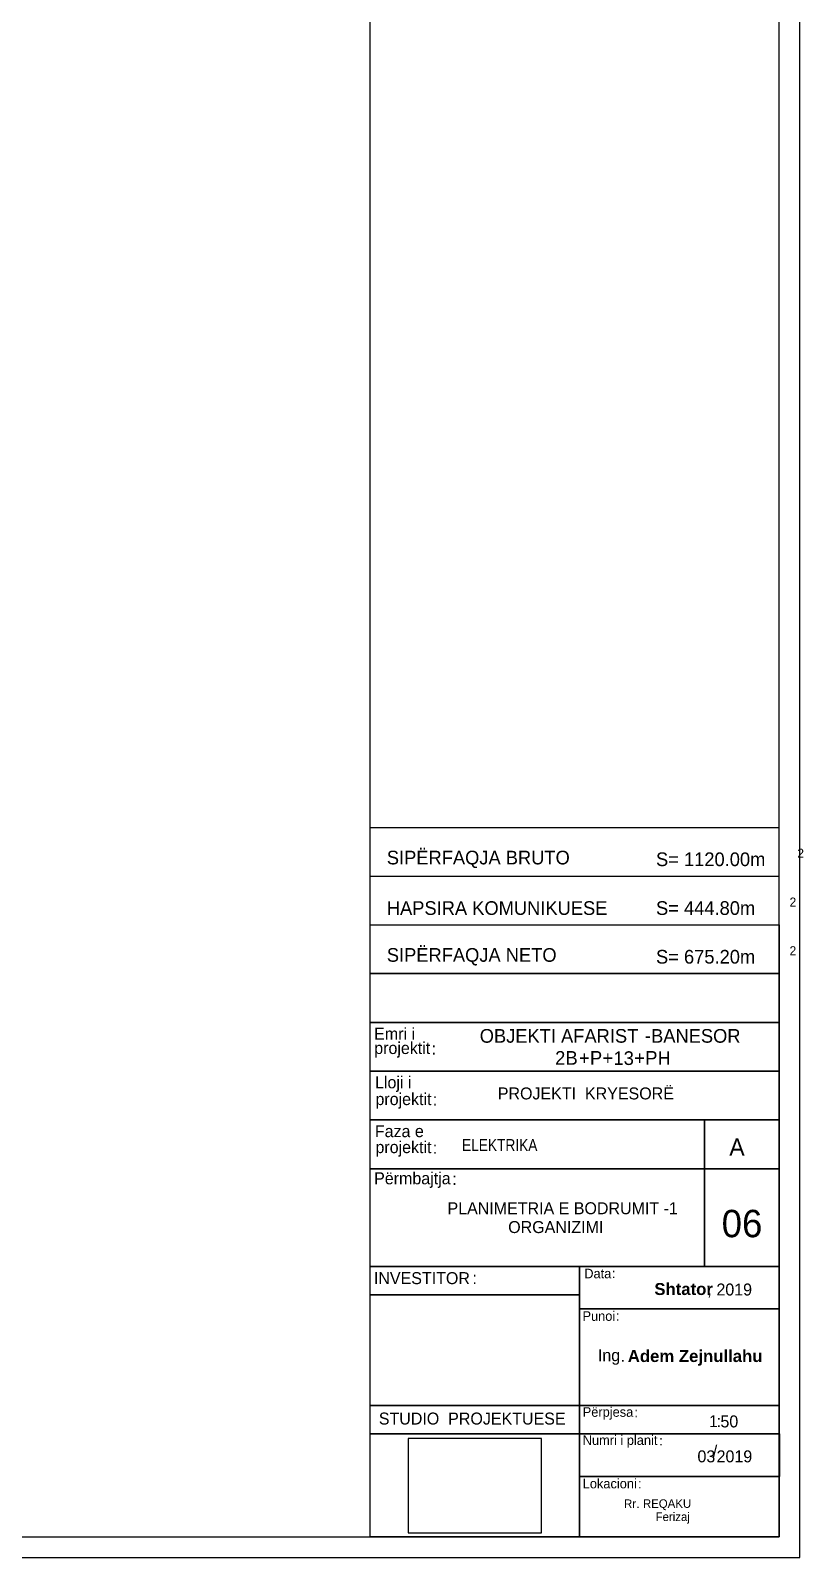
# Model space of a CAD drawing. Extents: x 613552 to 673048, y -929939 to -887889.
# Drawn here: x 663598 to 673048, y -929939 to -911280 of the extents above; entities that cross this region are included whole.
import ezdxf

# ---------------------------------------------------------------- set-up
doc = ezdxf.new("R2010")
doc.units = 0
for name, color, linetype in [('2D_DRAFTING_-_GENERAL_PEN1', 7, 'CONTINUOUS'), ('DRAWING___FIGURE_PEN_NO__1', 7, 'CONTINUOUS'), ('DRAWING___FIGURE_PEN_NO__5', 161, 'CONTINUOUS')]:
    doc.layers.add(name, color=color, linetype=linetype)
doc.styles.add('GENERATED_STYLE_2', font='arialbd.ttf')
doc.styles.add('GENERATED_STYLE_3', font='ARIALN.TTF')
doc.styles.add('GENERATED_STYLE_4', font='txt')

# ---------------------------------------------------------------- blocks, each defined once
blk = doc.blocks.new('*X95')
at = {"layer": 'DRAWING___FIGURE_PEN_NO__5', "color": 161, "linetype": 'CONTINUOUS'}
for s, height, p in [('S= 444.80m', 167.3, (671245, -922087)), ('2', 110, (672878, -921985))]:
    blk.add_text(s, height=height, dxfattribs=at).set_placement(p)
blk = doc.blocks.new('*X96')
at = {"layer": 'DRAWING___FIGURE_PEN_NO__5', "color": 161, "linetype": 'CONTINUOUS'}
for s, height, p in [('S= 1120.00m', 167.26, (671245, -921491)), ('2', 110, (672973, -921389))]:
    blk.add_text(s, height=height, dxfattribs=at).set_placement(p)
blk = doc.blocks.new('*X97')
at = {"layer": 'DRAWING___FIGURE_PEN_NO__5', "color": 161, "linetype": 'CONTINUOUS'}
for s, height, p in [('S= 675.20m', 167.3, (671245, -922682)), ('2', 110, (672878, -922580))]:
    blk.add_text(s, height=height, dxfattribs=at).set_placement(p)

msp = doc.modelspace()

# ---------------------------------------------------------------- linework, layer by layer
at = {"layer": '2D_DRAFTING_-_GENERAL_PEN1', "color": 7, "linetype": 'CONTINUOUS', "flags": 128}
for points in [[(613552, -929939), (673002, -929939), (673002, -887889), (613552, -887889)], [(672752, -888139), (614552, -888139), (614552, -929689), (672752, -929689)]]:
    msp.add_lwpolyline(points, close=True, dxfattribs=at)
at = {"layer": 'DRAWING___FIGURE_PEN_NO__1', "color": 7, "linetype": 'CONTINUOUS'}
for points in [[(667752, -922210), (667752, -888139)], [(667752, -921020), (672752, -921020)], [(667752, -921615), (672752, -921615)], [(667752, -922210), (672752, -922210)], [(667752, -922805), (667752, -922210)], [(667752, -922210), (672752, -922210)], [(672752, -922210), (672752, -922805)], [(667752, -922805), (672752, -922805)], [(667752, -923400), (667752, -922805)], [(667752, -922805), (672752, -922805)], [(672752, -922805), (667752, -922805)], [(672752, -922805), (672752, -923400)], [(667752, -923400), (672752, -923400)], [(667752, -923995), (667752, -923400)], [(672752, -923400), (667752, -923400)], [(672752, -923400), (672752, -923995)], [(667752, -923995), (672752, -923995)], [(667752, -924592), (667752, -923995)], [(672752, -923995), (667752, -923995)], [(672752, -923995), (672752, -924592)], [(672752, -924592), (667752, -924592)], [(667752, -924592), (672752, -924592)], [(667752, -925189), (667752, -924592)], [(672758, -924592), (667755, -924592)], [(671836, -924592), (671836, -926382)], [(671836, -924592), (672752, -924592)], [(671836, -925189), (671836, -924592)], [(671836, -924592), (671836, -926382)], [(672752, -924592), (672752, -925189)], [(672752, -924592), (672752, -925189)], [(667752, -925189), (671836, -925189)], [(667752, -926382), (667752, -925189)], [(672752, -925189), (667752, -925189)], [(672758, -925189), (667755, -925189)], [(672758, -925189), (667755, -925189)], [(672752, -925189), (671836, -925189)], [(671836, -925189), (671836, -926382)], [(671836, -925189), (672752, -925189)], [(671836, -926382), (671836, -925189)], [(672752, -925189), (672752, -926382)], [(667752, -926382), (670308, -926382)], [(667752, -926728), (667752, -926382)], [(667752, -926382), (670308, -926382)], [(667752, -926728), (667752, -926382)], [(671836, -926382), (667752, -926382)], [(667755, -926382), (672752, -926382)], [(672752, -926382), (667755, -926382)], [(667755, -926382), (672758, -926382)], [(670308, -926382), (670308, -926728)], [(670308, -926382), (670308, -926728)], [(670308, -926382), (672752, -926382)], [(670308, -926902), (670308, -926382)], [(672752, -926382), (671836, -926382)], [(672752, -926382), (672752, -926902)], [(667752, -926728), (670308, -926728)], [(667752, -928081), (667752, -926728)], [(670308, -926728), (667752, -926728)], [(670308, -926728), (667752, -926728)], [(670308, -926728), (670308, -928081)], [(670305, -926902), (672755, -926902)], [(672752, -926902), (670308, -926902)], [(670308, -926902), (672752, -926902)], [(670308, -928081), (670308, -926902)], [(672752, -926902), (672752, -928081)], [(670308, -928081), (667752, -928081)], [(667752, -928081), (670308, -928081)], [(667752, -928427), (667752, -928081)], [(667752, -928081), (670308, -928081)], [(667752, -928427), (667752, -928081)], [(670308, -928081), (672752, -928081)], [(670308, -928427), (670308, -928081)], [(670308, -928081), (670308, -928427)], [(670308, -928081), (670308, -928427)], [(672752, -928081), (670308, -928081)], [(672752, -928081), (672752, -928427)], [(667752, -928427), (670308, -928427)], [(667752, -929689), (667752, -928427)], [(670308, -928427), (667752, -928427)], [(670308, -928427), (667752, -928427)], [(668214, -928484), (668214, -929638)], [(669846, -928484), (668214, -928484)], [(669846, -929638), (669846, -928484)], [(670305, -928427), (672755, -928427)], [(670308, -928427), (670308, -929689)], [(670308, -928427), (672755, -928427)], [(670308, -928950), (670308, -928427)], [(672752, -928427), (670308, -928427)], [(672755, -928427), (672755, -928950)], [(670308, -928950), (672752, -928950)], [(670308, -929689), (670308, -928950)], [(672755, -928950), (670308, -928950)], [(672752, -928950), (672752, -929689)], [(670308, -929689), (667752, -929689)], [(668214, -929638), (669846, -929638)], [(672752, -929689), (670308, -929689)]]:
    msp.add_lwpolyline(points, dxfattribs=at)

# ---------------------------------------------------------------- block references
at = {"layer": 'DRAWING___FIGURE_PEN_NO__5', "color": 161, "linetype": 'CONTINUOUS'}
for name in ['*X96', '*X95', '*X97']:
    msp.add_blockref(name, (0, 0), dxfattribs=at)

# ---------------------------------------------------------------- texts
at = {"layer": 'DRAWING___FIGURE_PEN_NO__1', "color": 7, "linetype": 'CONTINUOUS'}
for s, height, p in [('Emri i', 146.3, (667799, -923613)), ('projektit', 146.3, (667800, -923787)), ('OBJEKTI AFARIST', 167.24, (669090, -923649)), ('-', 167, (671109, -923646)), ('BANESOR', 167.2, (671185, -923649)), (':', 146, (668501, -923794)), ('2', 167, (670012, -923918)), ('B', 167, (670139, -923918)), ('+', 167, (670304, -923918)), ('P', 167, (670438, -923918)), ('+', 167, (670591, -923918)), ('13', 167.2, (670726, -923921)), ('+', 167, (670979, -923918)), ('P', 167, (671114, -923918)), ('H', 162, (671267, -923918)), ('Lloji i', 146.3, (667810, -924206)), ('PROJEKTI  KRYESORË', 146.33, (669311, -924342)), ('projektit', 146.3, (667815, -924411)), (':', 146, (668516, -924417)), ('Faza e', 146.3, (667808, -924803)), ('projektit', 146.3, (667815, -924998)), (':', 146, (668516, -925005)), ('Përmbajtja', 146.3, (667799, -925379)), (':', 146, (668755, -925386)), ('PLANIMETRIA E BODRUMIT -1', 146.33, (668696, -925745)), ('06', 334.5, (672048, -926026)), ('ORGANIZIMI', 146.3, (669438, -925975)), ('Data', 117.1, (670368, -926528)), (':', 117, (670706, -926526)), ('INVESTITOR', 146.3, (667796, -926599)), (':', 146, (669000, -926597)), ('2019', 146.3, (671984, -926738)), (',', 146, (671871, -926736)), ('Punoi', 117.1, (670346, -927048)), (':', 117, (670755, -927046)), ('Ing', 146.3, (670535, -927541)), ('.', 146, (670813, -927548)), ('Përpjesa', 117.1, (670349, -928220)), ('STUDIO  PROJEKTUESE', 146.33, (667856, -928315)), (':', 117, (670981, -928225)), ('1', 146, (671893, -928347)), (':', 146, (671986, -928347)), ('50', 146.3, (672033, -928350)), ('Numri i planit', 117.07, (670349, -928564)), (':', 117, (671284, -928571)), ('03', 146.3, (671752, -928777)), ('/', 146, (671940, -928714)), ('2019', 146.3, (671986, -928777)), ('Lokacioni', 117.1, (670349, -929095)), (':', 117, (671025, -929094)), ('Rr', 104.5, (670854, -929335)), ('REQAKU', 104.5, (671085, -929333)), ('.', 105, (671005, -929335)), ('Ferizaj', 104.5, (671240, -929494))]:
    msp.add_text(s, height=height, dxfattribs=at).set_placement(p)
for s, height, style, p in [('ELEKTRIKA', 146.3, 'GENERATED_STYLE_3', (668873, -924973)), ('A', 209, 'GENERATED_STYLE_4', (672142, -925028)), ('Shtator', 146.3, 'GENERATED_STYLE_2', (671225, -926732)), ('Adem Zejnullahu', 146.33, 'GENERATED_STYLE_2', (670900, -927551))]:
    msp.add_text(s, height=height, dxfattribs=dict(at, style=style)).set_placement(p)
at = {"layer": 'DRAWING___FIGURE_PEN_NO__5', "color": 161, "linetype": 'CONTINUOUS'}
for s, p in [('SIPËRFAQJA BRUTO', (667954, -921470)), ('HAPSIRA KOMUNIKUESE', (667954, -922087)), ('SIPËRFAQJA NETO', (667954, -922660))]:
    msp.add_text(s, height=167.26, dxfattribs=at).set_placement(p)

doc.saveas('drawing.dxf')
